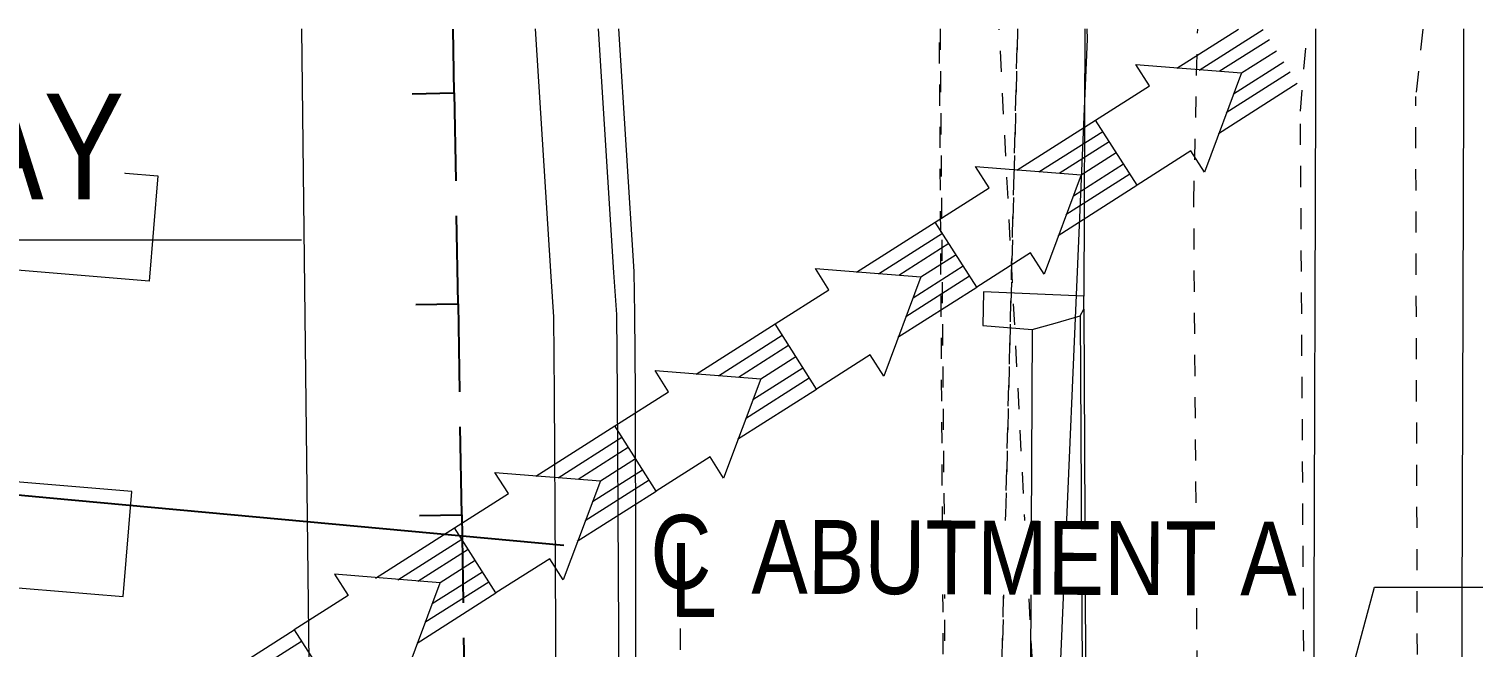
# Model space of a CAD drawing. Header units: metres. Extents: x 1 to 98, y 2 to 1697.
# Drawn here: x 14.13 to 20.97, y 1691.76 to 1694.69 of the extents above; entities that cross this region are included whole.
import ezdxf

# ---------------------------------------------------------------- set-up
doc = ezdxf.new("R2010")
doc.units = ezdxf.units.M
for name, pattern in [('IMPORT-BDYS-Boundary _3_', [0.01, 0.009, -0.001]), ('IMPORT-FURN-Fence _3_', [0.005, 0.004167, -0.0008333]), ('JacobsDash', [0.0045, 0.003, -0.0015]), ('JacobsGridLine', [0.0145, 0.01, -0.001, 0.0025, -0.001])]:
    doc.linetypes.add(name, pattern=pattern)
for name, color, linetype, lineweight in [('D-BDGE', 7, 'Continuous', 13), ('D-ENHA-GEN-LINE', 7, 'Continuous', 9), ('D-ENHA-GEN-LINE-GRIDS', 7, 'Continuous', 9), ('D-ENHA-TEXT', 7, 'Continuous', 9)]:
    doc.layers.add(name, color=color, linetype=linetype, lineweight=lineweight)
doc.styles.add('Arial Narrow', font='ARIALN.TTF', dxfattribs={"height": 0.35})
doc.styles.add('Arial Narrow_1', font='ARIALN.TTF', dxfattribs={"height": 0.0035})
doc.styles.add('Arial Narrow_4', font='ARIALN.TTF', dxfattribs={"height": 0.5})

# ---------------------------------------------------------------- blocks, each defined once
blk = doc.blocks.new('T2DPAA-T2D-PWA-SU-M2D-000003_250_dwg-40806560-DRG-2871021 - GENERAL ARRANGEMENT PLAN')
at = {"color": 41, "lineweight": 25, "true_color": 0xffd0a3}
for p, q in [((20.0306, 1602.1046), (20.0004, 1602.4055)), ((20.1304, 1601.1096), (20.0888, 1601.5242)), ((20.2302, 1600.1147), (20.1886, 1600.5292)), ((20.33, 1599.1197), (20.2884, 1599.5343))]:
    blk.add_line(p, q, dxfattribs=at)
at = {"color": 41, "lineweight": 25, "true_color": 0xffd0a3, "flags": 128}
for points in [[(19.8316, 1602.0846), (20.029, 1602.1044), (20.0306, 1602.1046), (20.0722, 1601.69)], [(19.9314, 1601.0897), (20.1288, 1601.1095), (20.1304, 1601.1096), (20.1719, 1600.6951)], [(20.0312, 1600.0947), (20.2286, 1600.1145), (20.2302, 1600.1147), (20.2717, 1599.7001)]]:
    blk.add_lwpolyline(points, dxfattribs=at)
blk = doc.blocks.new('T2DPAA-T2D-PWA-SU-M2D-000001_ExistingUtilities_rvt-1-DRG-2871021 - GENERAL ARRANGEMENT PLAN')
at = {"color": 254, "lineweight": 25, "true_color": 0xd0d0d0, "rotation": 355.285451560958}
blk.add_blockref('T2DPAA-T2D-PWA-SU-M2D-000003_250_dwg-40806560-DRG-2871021 - GENERAL ARRANGEMENT PLAN', (424.0329, 99.3486), dxfattribs=at)
blk = doc.blocks.new('T2DPAA-T2D-C3S-RW-M2D-100010_dwg-40802999-DRG-2871021 - GENERAL ARRANGEMENT PLAN')
at = {"color": 9, "lineweight": 25, "true_color": 0xc3c3c3, "flags": 128}
blk.add_lwpolyline([(242.8613, -97.0363), (243.6696, -97.0444), (243.8167, -97.0459), (247.7847, -97.0856), (248.8165, -97.0959), (251.2631, -97.1204)], dxfattribs=at)
blk = doc.blocks.new('T2DPAA-T2D-PWC-RW-M2D-100010_RoadDesign_rvt-1-DRG-2871021 - GENERAL ARRANGEMENT PLAN')
at = {"color": 9, "lineweight": 25, "true_color": 0xc3c3c3, "rotation": 355.285451560958}
blk.add_blockref('T2DPAA-T2D-C3S-RW-M2D-100010_dwg-40802999-DRG-2871021 - GENERAL ARRANGEMENT PLAN', (333.7642, 1809.6861), dxfattribs=at)
blk = doc.blocks.new('T2DPAA-T2D-PWA-SU-M2D-000002_dwg-40815123-DRG-2871021 - GENERAL ARRANGEMENT PLAN')
at = {"color": 254, "linetype": 'IMPORT-FURN-Fence _3_', "lineweight": 18, "true_color": 0xe1e1e1}
blk.add_line((33.7435, 1578.3162), (33.4284, 1581.8662), dxfattribs=at)
at = {"color": 254, "lineweight": 18, "true_color": 0xe1e1e1, "flags": 128}
for points in [[(36.2102, 1578.2915), (36.1229, 1579.3342), (35.9318, 1581.7479), (35.9045, 1582.0704)], [(35.5057, 1578.2986), (35.4238, 1579.2772), (35.2327, 1581.6906), (35.2055, 1582.0127)], [(34.1154, 1581.9228), (34.2147, 1580.6595), (33.7388, 1580.6413), (33.7487, 1580.4824), (33.9834, 1580.4824), (34.1296, 1578.5978), (34.1507, 1578.3122)], [(34.2727, 1578.3109), (34.1309, 1581.8752), (34.1268, 1581.9238)], [(32.1992, 1578.3317), (32.0503, 1580.0182), (32.0161, 1580.3916), (31.9863, 1580.5888), (31.8188, 1581.7334)], [(31.9131, 1581.7412), (32.08, 1580.6016), (32.0995, 1580.4006), (32.1337, 1580.027), (32.2772, 1578.3309)], [(31.8998, 1578.3356), (31.7536, 1579.9915), (31.7202, 1580.3557), (31.6917, 1580.5451), (31.5213, 1581.7089)], [(30.4154, 1581.6177), (30.6717, 1578.9049), (30.7244, 1578.3474)], [(28.5949, 1579.3674), (27.7949, 1579.3674), (27.7949, 1578.8674), (29.7949, 1578.8674), (29.7949, 1579.3674), (28.5949, 1579.3674), (28.5949, 1580.3674), (27.7949, 1580.3674), (27.7949, 1580.8674), (29.7949, 1580.8674), (29.7949, 1580.3674), (28.9949, 1580.3674), (28.9949, 1579.3674)], [(33.9834, 1580.4824), (34.09, 1580.5221), (34.2048, 1580.565), (34.2195, 1580.5979), (34.2147, 1580.6595)], [(34.2048, 1580.565), (34.3771, 1578.6129), (34.4048, 1578.3096)], [(34.2195, 1580.5979), (34.3932, 1578.6139), (34.4209, 1578.3094)]]:
    blk.add_lwpolyline(points, dxfattribs=at)
at = {"color": 254, "linetype": 'IMPORT-FURN-Fence _3_', "lineweight": 18, "true_color": 0xe1e1e1, "flags": 128}
blk.add_lwpolyline([(33.4322, 1581.8665), (33.4552, 1581.6016), (33.6547, 1579.4042), (33.7478, 1578.3162)], dxfattribs=at)
blk = doc.blocks.new('T2DPAA-T2D-PWA-SU-M2D-000001_dwg-40815111-DRG-2871021 - GENERAL ARRANGEMENT PLAN')
at = {"color": 254, "linetype": 'IMPORT-BDYS-Boundary _3_', "lineweight": 18, "true_color": 0xe1e1e1}
for p, q in [((111.9968, 1678.4756), (112.2032, 1674.8926)), ((112.2032, 1674.8926), (111.9968, 1678.4756))]:
    blk.add_line(p, q, dxfattribs=at)
blk = doc.blocks.new('T2DPAA-T2D-PWA-SU-M2D-000100_Survey_rvt-1-DRG-2871021 - GENERAL ARRANGEMENT PLAN')
at = {"color": 254, "lineweight": 18, "true_color": 0xe1e1e1, "rotation": 355.285451560958}
for name, p in [('T2DPAA-T2D-PWA-SU-M2D-000002_dwg-40815123-DRG-2871021 - GENERAL ARRANGEMENT PLAN', (414.6424, 120.9232)), ('T2DPAA-T2D-PWA-SU-M2D-000001_dwg-40815111-DRG-2871021 - GENERAL ARRANGEMENT PLAN', (328.77, 31.0983))]:
    blk.add_blockref(name, p, dxfattribs=at)
blk = doc.blocks.new('T2DPAA-T2D-C3S-SD-M2D-100010_250_dwg-40816791-DRG-2871021 - GENERAL ARRANGEMENT PLAN')
at = {"lineweight": 18}
for p, q in [((275.452, -97.9979), (275.7377, -97.7813)), ((275.3465, -97.9985), (275.6224, -97.7893)), ((275.5476, -97.996), (275.7717, -97.8261)), ((275.5964, -98.1884), (275.8821, -97.9717)), ((275.6241, -98.0968), (275.8481, -97.9269)), ((275.5675, -98.2898), (275.9204, -98.0221)), ((274.6295, -98.5424), (274.9824, -98.2747)), ((274.7349, -98.5418), (275.0206, -98.3251)), ((274.8305, -98.5399), (275.0546, -98.37)), ((274.8794, -98.7323), (275.1651, -98.5156)), ((274.907, -98.6407), (275.1311, -98.4708)), ((274.8504, -98.8337), (275.2033, -98.566)), ((273.9124, -99.0863), (274.2653, -98.8186)), ((274.0179, -99.0857), (274.3035, -98.869)), ((274.1135, -99.0838), (274.3375, -98.9139)), ((274.19, -99.1846), (274.414, -99.0147)), ((274.1623, -99.2762), (274.448, -99.0595)), ((274.1333, -99.3776), (274.4862, -99.1099)), ((273.1953, -99.6302), (273.5482, -99.3625)), ((273.3008, -99.6296), (273.5865, -99.4129)), ((273.3964, -99.6277), (273.6205, -99.4578)), ((273.4729, -99.7285), (273.697, -99.5586)), ((273.4453, -99.8201), (273.7309, -99.6034)), ((273.4163, -99.9215), (273.7692, -99.6538)), ((272.4783, -100.1741), (272.8312, -99.9064)), ((272.5837, -100.1735), (272.8694, -99.9568)), ((272.6794, -100.1716), (272.9034, -100.0017)), ((272.7558, -100.2724), (272.9799, -100.1025)), ((272.7282, -100.364), (273.0139, -100.1473)), ((272.6992, -100.4654), (273.0521, -100.1977)), ((271.7612, -100.718), (272.1141, -100.4503)), ((271.8667, -100.7174), (272.1524, -100.5007)), ((271.9623, -100.7155), (272.1864, -100.5456)), ((272.0388, -100.8163), (272.2628, -100.6464)), ((272.0111, -100.9079), (272.2968, -100.6912)), ((271.9822, -101.0093), (272.3351, -100.7416)), ((271.0442, -101.2619), (271.3971, -100.9942)), ((271.1496, -101.2613), (271.4353, -101.0446))]:
    blk.add_line(p, q, dxfattribs=at)
at = {"lineweight": 18, "flags": 128}
for points in [[(275.6531, -97.9954), (275.5165, -98.4785), (275.4442, -98.3833), (275.2034, -98.566), (274.9824, -98.2747), (275.2233, -98.092), (275.1511, -97.9968), (275.6531, -97.9954), (275.8099, -97.8765)], [(274.936, -98.5393), (274.7994, -99.0224), (274.7272, -98.9272), (274.4863, -99.1099), (274.2654, -98.8186), (274.5062, -98.6359), (274.434, -98.5407), (274.936, -98.5393), (275.0928, -98.4204)], [(274.2189, -99.0832), (274.0823, -99.5663), (274.0101, -99.4711), (273.7692, -99.6538), (273.5483, -99.3625), (273.7892, -99.1798), (273.7169, -99.0846), (274.2189, -99.0832), (274.3758, -98.9643)], [(273.5019, -99.6271), (273.3653, -100.1102), (273.2931, -100.015), (273.0522, -100.1977), (272.8312, -99.9064), (273.0721, -99.7237), (272.9999, -99.6285), (273.5019, -99.6271), (273.6587, -99.5082)], [(272.7848, -100.171), (272.6482, -100.6541), (272.576, -100.5589), (272.3351, -100.7416), (272.1142, -100.4503), (272.3551, -100.2676), (272.2828, -100.1724), (272.7848, -100.171), (272.9417, -100.0521)], [(272.2246, -100.596), (272.0678, -100.7149), (271.5658, -100.7163), (271.638, -100.8115), (271.3971, -100.9942), (271.6181, -101.2855), (271.8589, -101.1028), (271.9312, -101.198), (272.0678, -100.7149)]]:
    blk.add_lwpolyline(points, dxfattribs=at)
blk = doc.blocks.new('T2DPAA-T2D-PWC-SD-M2D-100001_ProposedDrainage_rvt-1-DRG-2871021 - GENERAL ARRANGEMENT PLAN')
at = {"lineweight": 18, "rotation": 355.285451560958}
blk.add_blockref('T2DPAA-T2D-C3S-SD-M2D-100010_250_dwg-40816791-DRG-2871021 - GENERAL ARRANGEMENT PLAN', (312.739, 1814.8009), dxfattribs=at)
blk = doc.blocks.new('CS_Annot_Centreline Symbol - CS_Annot_Centreline Symbol-1494376-DRG-2871021 - GENERAL ARRANGEMENT PLAN')
at = {"layer": 'D-ENHA-GEN-LINE', "char_height": 0.0035, "attachment_point": 1, "style": 'Arial Narrow_1'}
for s, insert, width in [('C  ', (-0.001347, 0.004862), 0.00625316), ('L', (-0.00041, 0.003528), 0.00192405)]:
    blk.add_mtext(s, dxfattribs=dict(at, insert=insert, width=width))
blk = doc.blocks.new('DIT_Annot_RoadDirection_1 - Right  Direction-5838657-DRG-2871021 - GENERAL ARRANGEMENT PLAN')
at = {"layer": 'D-ENHA-GEN-LINE'}
blk.add_line((0.095, 0), (0, 0), dxfattribs=at)

msp = doc.modelspace()

# ---------------------------------------------------------------- linework, layer by layer
at = {"layer": 'D-BDGE', "color": 8, "linetype": 'JacobsDash', "lineweight": 18, "true_color": 0x808080}
for p, q in [((18.7235, 1694.6854), (18.7235, 1694.6886)), ((19.1527, 1686.4966), (18.7235, 1694.6854)), ((19.6454, 1693.8693), (19.6638, 1694.6886)), ((20.1506, 1694.3), (20.183, 1694.6886)), ((20.7304, 1694.6886), (20.6969, 1694.3696)), ((20.7112, 1689.5245), (20.6969, 1694.3696)), ((20.2445, 1679.1403), (20.1506, 1694.3)), ((19.6706, 1690.4444), (19.6454, 1693.8693))]:
    msp.add_line(p, q, dxfattribs=at)
at = {"layer": 'D-ENHA-GEN-LINE-GRIDS', "linetype": 'JacobsGridLine', "lineweight": 18}
msp.add_line((17.2121, 1691.8475), (17.3049, 1654.1859), dxfattribs=at)
at = {"layer": 'D-ENHA-TEXT'}
msp.add_line((20.5013, 1692.0433), (21.3266, 1692.0433), dxfattribs=at)

# ---------------------------------------------------------------- block references
at = {"color": 254, "lineweight": 5, "true_color": 0xe1e1e1}
msp.add_blockref('T2DPAA-T2D-PWA-SU-M2D-000100_Survey_rvt-1-DRG-2871021 - GENERAL ARRANGEMENT PLAN', (-559.5337, 0), dxfattribs=at)
at = {"lineweight": 5}
for name in ['T2DPAA-T2D-PWC-RW-M2D-100010_RoadDesign_rvt-1-DRG-2871021 - GENERAL ARRANGEMENT PLAN', 'T2DPAA-T2D-PWA-SU-M2D-000001_ExistingUtilities_rvt-1-DRG-2871021 - GENERAL ARRANGEMENT PLAN', 'T2DPAA-T2D-PWC-SD-M2D-100001_ProposedDrainage_rvt-1-DRG-2871021 - GENERAL ARRANGEMENT PLAN']:
    msp.add_blockref(name, (-559.5337, 0), dxfattribs=at)
at = {"layer": 'D-ENHA-GEN-LINE', "xscale": 100, "yscale": 100, "zscale": 100}
for name, p, rotation in [('DIT_Annot_RoadDirection_1 - Right  Direction-5838657-DRG-2871021 - GENERAL ARRANGEMENT PLAN', (15.4174, 1693.6899), 180), ('CS_Annot_Centreline Symbol - CS_Annot_Centreline Symbol-1494376-DRG-2871021 - GENERAL ARRANGEMENT PLAN', (17.2041, 1691.9006), 359.782922602077)]:
    msp.add_blockref(name, p, dxfattribs=dict(at, rotation=rotation))

# ---------------------------------------------------------------- next in the draw order: texts
at = {"layer": 'D-ENHA-GEN-LINE', "insert": (6.7835, 1694.3821), "char_height": 0.5, "attachment_point": 1, "style": 'Arial Narrow_4', "bg_fill": 3, "box_fill_scale": 1, "bg_fill_color": 256, "bg_fill_true_color": 13158600, "bg_fill_transparency": 0}
msp.add_mtext('NORTH SOUTH MOTORWAY', dxfattribs=at)
at = {"layer": 'D-ENHA-GEN-LINE', "insert": (17.5504, 1692.3635), "char_height": 0.35, "attachment_point": 1, "rotation": 359.78292, "style": 'Arial Narrow', "bg_fill": 3, "box_fill_scale": 1, "bg_fill_color": 256, "bg_fill_true_color": 13158600, "bg_fill_transparency": 0}
msp.add_mtext('ABUTMENT A', dxfattribs=at)

# ---------------------------------------------------------------- next in the draw order: linework, layer by layer
at = {"layer": 'D-ENHA-TEXT'}
msp.add_line((19.9223, 1689.9039), (20.5013, 1692.0433), dxfattribs=at)

doc.saveas('drawing.dxf')
